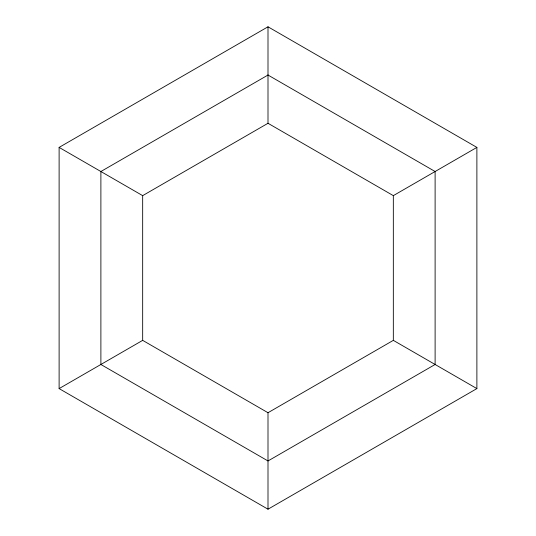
<?xml version="1.0" encoding="UTF-8"?>
<svg xmlns="http://www.w3.org/2000/svg" width="536" height="536" viewBox="0 0 536 536"><rect width="100%" height="100%" fill="white"/><g stroke="black" fill="none" stroke-linecap="round" stroke-linejoin="round"><path stroke-width="0.8" d="M59.114 147.4L268 26.8L476.886 147.4L476.886 388.6L268 509.2L59.114 388.6L59.114 147.4L142.67 195.64L142.67 340.36L268 412.72L393.33 340.36L393.33 195.64L268 123.28L142.67 195.64M59.114 388.6L142.67 340.36M393.33 195.64L476.886 147.4M393.33 340.36L476.886 388.6M268 26.8L268 123.28M268 412.72L268 509.2M268 75.04L100.889 171.52L100.889 364.48L268 460.96L435.111 364.48L435.111 171.52L268 75.04"/></g></svg>
